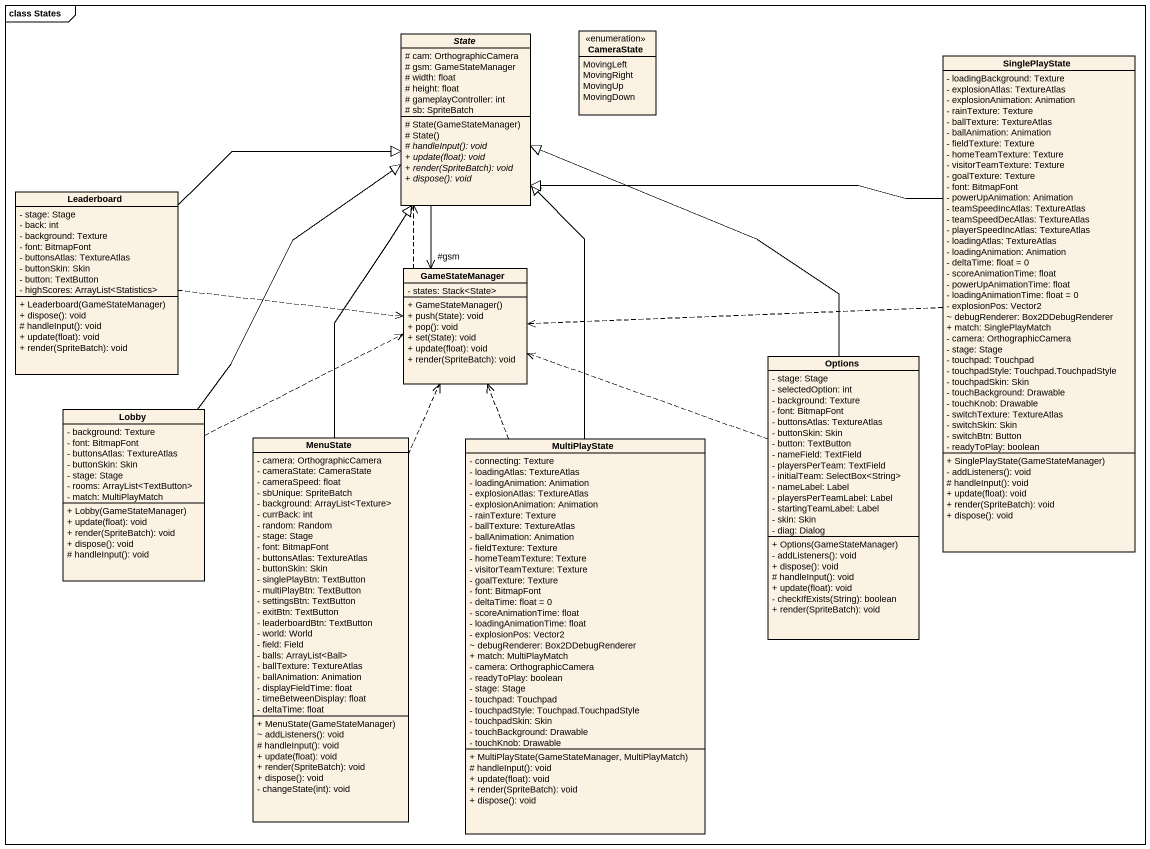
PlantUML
@startuml
mainframe class States
hide circle
hide empty members
skinparam classAttributeIconSize 0
abstract class "State" as State_ {
  # cam: OrthographicCamera
  # gsm: GameStateManager
  # width: float
  # height: float
  # gameplayController: int
  # sb: SpriteBatch
  # State(GameStateManager)
  # State()
  {abstract} # handleInput(): void
  {abstract} + update(float): void
  {abstract} + render(SpriteBatch): void
  {abstract} + dispose(): void
}
enum CameraState {
  MovingLeft
  MovingRight
  MovingUp
  MovingDown
}
class SinglePlayState {
  - loadingBackground: Texture
  - explosionAtlas: TextureAtlas
  - explosionAnimation: Animation
  - rainTexture: Texture
  - ballTexture: TextureAtlas
  - ballAnimation: Animation
  - fieldTexture: Texture
  - homeTeamTexture: Texture
  - visitorTeamTexture: Texture
  - goalTexture: Texture
  - font: BitmapFont
  - powerUpAnimation: Animation
  - teamSpeedIncAtlas: TextureAtlas
  - teamSpeedDecAtlas: TextureAtlas
  - playerSpeedIncAtlas: TextureAtlas
  - loadingAtlas: TextureAtlas
  - loadingAnimation: Animation
  - deltaTime: float = 0
  - scoreAnimationTime: float
  - powerUpAnimationTime: float
  - loadingAnimationTime: float = 0
  - explosionPos: Vector2
  ~ debugRenderer: Box2DDebugRenderer
  + match: SinglePlayMatch
  - camera: OrthographicCamera
  - stage: Stage
  - touchpad: Touchpad
  - touchpadStyle: Touchpad.TouchpadStyle
  - touchpadSkin: Skin
  - touchBackground: Drawable
  - touchKnob: Drawable
  - switchTexture: TextureAtlas
  - switchSkin: Skin
  - switchBtn: Button
  - readyToPlay: boolean
  + SinglePlayState(GameStateManager)
  - addListeners(): void
  # handleInput(): void
  + update(float): void
  + render(SpriteBatch): void
  + dispose(): void
}
class Leaderboard {
  - stage: Stage
  - back: int
  - background: Texture
  - font: BitmapFont
  - buttonsAtlas: TextureAtlas
  - buttonSkin: Skin
  - button: TextButton
  - highScores: ArrayList<Statistics>
  + Leaderboard(GameStateManager)
  + dispose(): void
  # handleInput(): void
  + update(float): void
  + render(SpriteBatch): void
}
class GameStateManager {
  - states: Stack<State>
  + GameStateManager()
  + push(State): void
  + pop(): void
  + set(State): void
  + update(float): void
  + render(SpriteBatch): void
}
class Options {
  - stage: Stage
  - selectedOption: int
  - background: Texture
  - font: BitmapFont
  - buttonsAtlas: TextureAtlas
  - buttonSkin: Skin
  - button: TextButton
  - nameField: TextField
  - playersPerTeam: TextField
  - initialTeam: SelectBox<String>
  - nameLabel: Label
  - playersPerTeamLabel: Label
  - startingTeamLabel: Label
  - skin: Skin
  - diag: Dialog
  + Options(GameStateManager)
  - addListeners(): void
  + dispose(): void
  # handleInput(): void
  + update(float): void
  - checkIfExists(String): boolean
  + render(SpriteBatch): void
}
class Lobby {
  - background: Texture
  - font: BitmapFont
  - buttonsAtlas: TextureAtlas
  - buttonSkin: Skin
  - stage: Stage
  - rooms: ArrayList<TextButton>
  - match: MultiPlayMatch
  + Lobby(GameStateManager)
  + update(float): void
  + render(SpriteBatch): void
  + dispose(): void
  # handleInput(): void
}
class MenuState {
  - camera: OrthographicCamera
  - cameraState: CameraState
  - cameraSpeed: float
  - sbUnique: SpriteBatch
  - background: ArrayList<Texture>
  - currBack: int
  - random: Random
  - stage: Stage
  - font: BitmapFont
  - buttonsAtlas: TextureAtlas
  - buttonSkin: Skin
  - singlePlayBtn: TextButton
  - multiPlayBtn: TextButton
  - settingsBtn: TextButton
  - exitBtn: TextButton
  - leaderboardBtn: TextButton
  - world: World
  - field: Field
  - balls: ArrayList<Ball>
  - ballTexture: TextureAtlas
  - ballAnimation: Animation
  - displayFieldTime: float
  - timeBetweenDisplay: float
  - deltaTime: float
  + MenuState(GameStateManager)
  ~ addListeners(): void
  # handleInput(): void
  + update(float): void
  + render(SpriteBatch): void
  + dispose(): void
  - changeState(int): void
}
class MultiPlayState {
  - connecting: Texture
  - loadingAtlas: TextureAtlas
  - loadingAnimation: Animation
  - explosionAtlas: TextureAtlas
  - explosionAnimation: Animation
  - rainTexture: Texture
  - ballTexture: TextureAtlas
  - ballAnimation: Animation
  - fieldTexture: Texture
  - homeTeamTexture: Texture
  - visitorTeamTexture: Texture
  - goalTexture: Texture
  - font: BitmapFont
  - deltaTime: float = 0
  - scoreAnimationTime: float
  - loadingAnimationTime: float
  - explosionPos: Vector2
  ~ debugRenderer: Box2DDebugRenderer
  + match: MultiPlayMatch
  - camera: OrthographicCamera
  - readyToPlay: boolean
  - stage: Stage
  - touchpad: Touchpad
  - touchpadStyle: Touchpad.TouchpadStyle
  - touchpadSkin: Skin
  - touchBackground: Drawable
  - touchKnob: Drawable
  + MultiPlayState(GameStateManager, MultiPlayMatch)
  # handleInput(): void
  + update(float): void
  + render(SpriteBatch): void
  + dispose(): void
}
State_ --> "#gsm" GameStateManager
SinglePlayState -left-|> State_
SinglePlayState .left.> GameStateManager
Leaderboard -right-|> State_
Leaderboard .right.> GameStateManager
GameStateManager .up.> State_
Options -up-|> State_
Options .left.> GameStateManager
Lobby -up-|> State_
Lobby .right.> GameStateManager
MenuState -up-|> State_
MenuState .up.> GameStateManager
MultiPlayState -up-|> State_
MultiPlayState .up.> GameStateManager
@enduml
